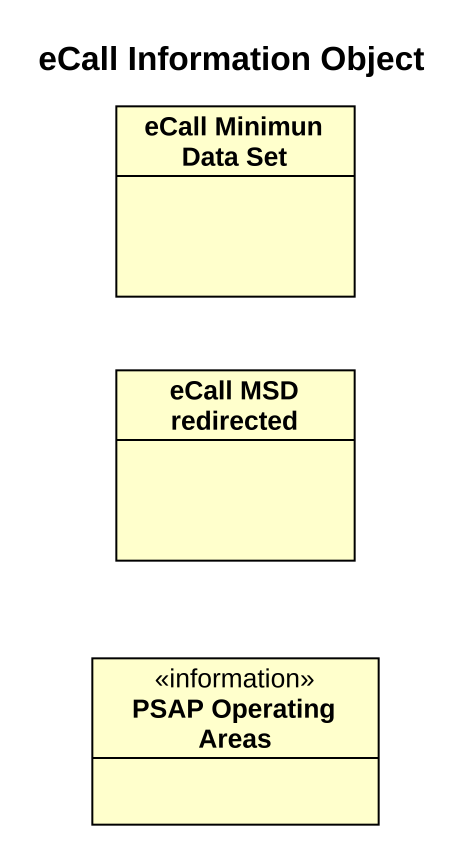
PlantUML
@startuml
title eCall Information Object
hide circle
hide empty members
class "eCall Minimun Data Set" as eCall_Minimun_Data_Set
class "eCall MSD redirected" as eCall_MSD_redirected
class "PSAP Operating Areas" as PSAP_Operating_Areas <<information>>
@enduml
